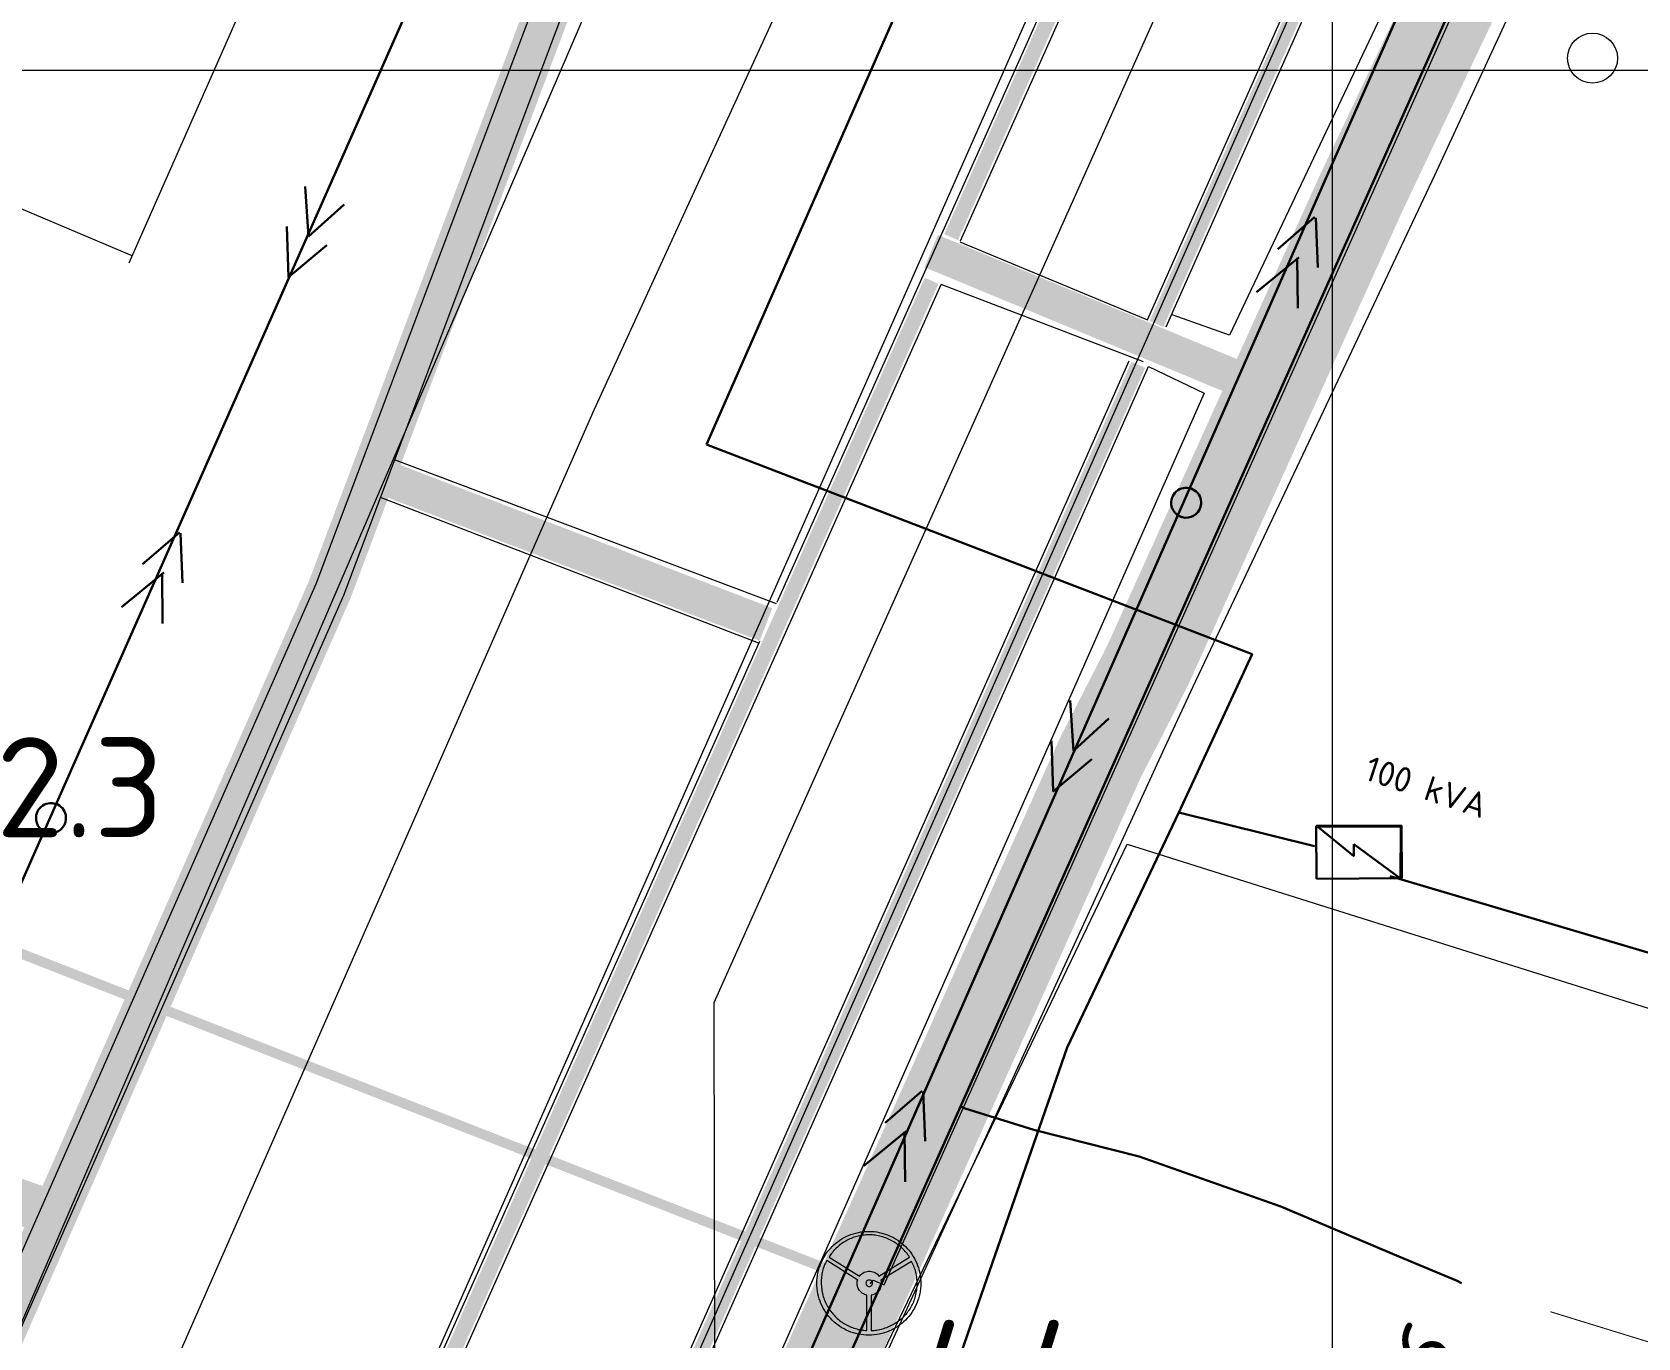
# Model space of a CAD drawing. Header units: millimetres. Extents: x 519 to 9564855, y -810 to 5021775.
# Drawn here: x 9532740 to 9533061.2, y 4998746.4 to 4999007.6 of the extents above; entities that cross this region are included whole.
import ezdxf

# ---------------------------------------------------------------- set-up
doc = ezdxf.new("R2010")
doc.units = ezdxf.units.MM
doc.header["$LTSCALE"] = 2
doc.header["$MEASUREMENT"] = 0
doc.linetypes.add('НЕПРЕРЫВНАЯ_ЛИНИЯ', pattern=[0])
for name, color, linetype in [('GRID_PULKOVO', 7, 'Continuous'), ('OilColl&Flowlines', 3, 'Continuous'), ('OLD WELLS(dr.bfr2000)', 24, 'Continuous'), ('PPLINE_WAT', 7, 'WTR_LINE'), ('ROAD_ASF', 9, 'Continuous'), ('ROAD_GROUND', 9, 'Continuous')]:
    doc.layers.add(name, color=color, linetype=linetype)
for name, color, linetype, lineweight in [('KTO to TEXACO OilLine', 107, 'НЕПРЕРЫВНАЯ_ЛИНИЯ', 60), ('PPLINE_GAS', 4, 'GAS_LINE', 30), ('Нефтепровод Fiberclass', 14, 'g5_122_n', 30), ('Оптиковолоконный кабель', 220, 'CAB6', 20), ('ТХ_Проект. НГ', 244, 'g_122_n', 50), ('Электро', 1, 'Continuous', 30), ('Электроснаб', 1, 'Continuous', 18), ('Электроснабжене', 1, 'Continuous', 18)]:
    doc.layers.add(name, color=color, linetype=linetype, lineweight=lineweight)
doc.styles.add('92051501$0$STANDARD', font='simplex.shx')
doc.styles.add('Elect', font='isocpeur.ttf')
doc.styles.add('GeoApp', font='', dxfattribs={"height": 1})
doc.styles.add('Line_GUGK', font='')
doc.styles.get("Standard").update_dxf_attribs({"font": 'isocpeur.ttf', "width": 0.5})
doc.styles.get('GeoApp').set_extended_font_data('D431', italic=True)
doc.styles.get('Line_GUGK').set_extended_font_data('Bm431', italic=True)
doc.linetypes.add('CAB', pattern='A,0.7,-0.43403,["K",Standard,S=0.9,R=0,X=-0.4,Y=-0.3],-0.8', length=1.93403)
doc.linetypes.add('CAB6', pattern='A,0.9,-0.9,["6",Standard,S=0.9,R=0,X=-0.8,Y=-0.4],11', length=12.8)
doc.linetypes.add('g5_122_n', pattern='A,1,-1,1.5,-0.3,["Н",GeoApp,S=1,R=0,X=0,Y=-0.5],-1.5,1.5,-1,4,-1,4,-1,3', length=20.8)
doc.linetypes.add('g_122_n', pattern='A,2,-2,3,-0.6,["Н",Line_GUGK,S=2,R=0,X=0,Y=-1],-3,3,-2,8,-2,8,-2,6', length=41.6)
doc.linetypes.add('GAS_LINE', pattern='A,0.5,-0.2,["G",92051501$0$STANDARD,S=0.1,R=0,X=-0.1,Y=-0.05],-0.05', length=0.75)
doc.linetypes.add('WTR_LINE', pattern='A,0.5,-0.2,["W",92051501$0$STANDARD,S=0.1,R=0,X=-0.1,Y=-0.05],-0.05', length=0.75)

msp = doc.modelspace()

# ---------------------------------------------------------------- linework, layer by layer
at = {"layer": 'GRID_PULKOVO', "lineweight": 0}
for p, q in [((9533000, 5010000), (9533000, 4992000)), ((9519000, 4999000), (9533000, 4999000)), ((9533000, 4999000), (9548000, 4999000))]:
    msp.add_line(p, q, dxfattribs=at)
at = {"layer": 'KTO to TEXACO OilLine', "lineweight": 0, "extrusion": (0, 0, -1)}
msp.add_line((9534135.36622, 5001628.52621), (9532876.39227, 4998813.45623), dxfattribs=at)
at = {"layer": 'KTO to TEXACO OilLine', "lineweight": 0}
msp.add_line((9532876.39227, 4998813.45623), (9532876.6056, 4998684.24898), dxfattribs=at)
at = {"layer": 'OilColl&Flowlines', "lineweight": 0}
for points in [[(9533000, 4998957.39494), (9533338.537, 4999714.655), (9533512.837, 4999654.755), (9533515.237, 4999660.255), (9533521.037, 4999675.255)], [(9531674.56976, 4996033.1433), (9533000, 4999030.09132)], [(9532907.637, 4998757.255), (9532908.237, 4998757.955), (9532910.437, 4998757.055), (9533000, 4998957.39494)], [(9532900.737, 4998723.755), (9532959.037, 4998845.155), (9533000, 4998832.27826)], [(9533000, 4998832.27826), (9533840.537, 4998568.055)], [(9532907.36896, 4998767.73773), (9532907.36896, 4998767.73773), (9532907.89868, 4998767.72735), (9532908.41801, 4998767.6858), (9532908.93735, 4998767.61309), (9532909.4463, 4998767.53), (9532909.94486, 4998767.40536), (9532910.43304, 4998767.27033), (9532910.92121, 4998767.10414), (9532911.38861, 4998766.91718), (9532911.84563, 4998766.70945), (9532912.29226, 4998766.48094), (9532912.7285, 4998766.23166), (9532913.15435, 4998765.96161), (9532913.55944, 4998765.67078), (9532913.95413, 4998765.35918), (9532914.32805, 4998765.03719), (9532914.69159, 4998764.69443), (9532915.03435, 4998764.33089), (9532915.36672, 4998763.95697), (9532915.67832, 4998763.56228), (9532915.96915, 4998763.15719), (9532916.23921, 4998762.73134), (9532916.48849, 4998762.2951), (9532916.717, 4998761.84847), (9532916.93512, 4998761.39145), (9532917.12208, 4998760.91366), (9532917.28826, 4998760.43588), (9532917.42329, 4998759.93731), (9532917.53755, 4998759.43875), (9532917.63103, 4998758.9298), (9532917.70373, 4998758.41047), (9532917.74528, 4998757.88075), (9532917.75567, 4998757.35102), (9532917.75567, 4998757.35102), (9532917.74528, 4998756.81091), (9532917.70373, 4998756.28119), (9532917.63103, 4998755.76186), (9532917.53755, 4998755.25291), (9532917.42329, 4998754.75435), (9532917.28826, 4998754.25578), (9532917.12208, 4998753.76761), (9532916.93512, 4998753.30021), (9532916.717, 4998752.84319), (9532916.48849, 4998752.39656), (9532916.23921, 4998751.96032), (9532915.96915, 4998751.53447), (9532915.67832, 4998751.12938), (9532915.36672, 4998750.73469), (9532915.03435, 4998750.36077), (9532914.69159, 4998749.99723), (9532914.32805, 4998749.65447), (9532913.95413, 4998749.33248), (9532913.55944, 4998749.02088), (9532913.15435, 4998748.73005), (9532912.7285, 4998748.46), (9532912.29226, 4998748.21072), (9532911.84563, 4998747.98221), (9532911.38861, 4998747.77448), (9532910.92121, 4998747.58752), (9532910.43304, 4998747.43171), (9532909.94486, 4998747.2863), (9532909.4463, 4998747.17205), (9532908.93735, 4998747.07857), (9532908.41801, 4998747.01625), (9532907.89868, 4998746.9747), (9532907.36896, 4998746.96431), (9532907.36896, 4998746.96431), (9532906.82885, 4998746.9747), (9532906.29912, 4998747.01625), (9532905.77979, 4998747.07857), (9532905.27084, 4998747.17205), (9532904.76189, 4998747.2863), (9532904.27372, 4998747.43171), (9532903.78554, 4998747.58752), (9532903.31814, 4998747.77448), (9532902.85074, 4998747.98221), (9532902.40411, 4998748.21072), (9532901.96787, 4998748.46), (9532901.5524, 4998748.73005), (9532901.14732, 4998749.02088), (9532900.75262, 4998749.33248), (9532900.3787, 4998749.65447), (9532900.01516, 4998749.99723), (9532899.6724, 4998750.36077), (9532899.34003, 4998750.73469), (9532899.03881, 4998751.12938), (9532898.74799, 4998751.53447), (9532898.47793, 4998751.96032), (9532898.22865, 4998752.39656), (9532898.00014, 4998752.84319), (9532897.79241, 4998753.30021), (9532897.60545, 4998753.76761), (9532897.44965, 4998754.25578), (9532897.30423, 4998754.75435), (9532897.18998, 4998755.25291), (9532897.0965, 4998755.76186), (9532897.03418, 4998756.28119), (9532896.99263, 4998756.81091), (9532896.98225, 4998757.35102), (9532896.98225, 4998757.35102), (9532896.99263, 4998757.88075), (9532897.03418, 4998758.41047), (9532897.0965, 4998758.9298), (9532897.18998, 4998759.43875), (9532897.30423, 4998759.93731), (9532897.44965, 4998760.43588), (9532897.60545, 4998760.91366), (9532897.79241, 4998761.39145), (9532898.00014, 4998761.84847), (9532898.22865, 4998762.2951), (9532898.47793, 4998762.73134), (9532898.74799, 4998763.15719), (9532899.03881, 4998763.56228), (9532899.34003, 4998763.95697), (9532899.6724, 4998764.33089), (9532900.01516, 4998764.69443), (9532900.3787, 4998765.03719), (9532900.75262, 4998765.35918), (9532901.14732, 4998765.67078), (9532901.5524, 4998765.96161), (9532901.96787, 4998766.23166), (9532902.40411, 4998766.48094), (9532902.85074, 4998766.70945), (9532903.31814, 4998766.91718), (9532903.78554, 4998767.10414), (9532904.27372, 4998767.27033), (9532904.76189, 4998767.40536), (9532905.27084, 4998767.53), (9532905.77979, 4998767.61309), (9532906.29912, 4998767.6858), (9532906.82885, 4998767.72735), (9532907.36896, 4998767.73773)], [(9532905.49935, 4998758.774), (9532905.49935, 4998758.774), (9532905.70708, 4998759.02328), (9532905.94598, 4998759.2414), (9532906.20564, 4998759.41798), (9532906.46531, 4998759.55301), (9532906.74575, 4998759.64649), (9532907.03658, 4998759.71919), (9532907.32741, 4998759.75035), (9532907.61824, 4998759.75035), (9532907.89868, 4998759.71919), (9532908.17912, 4998759.65687), (9532908.43879, 4998759.57378), (9532908.67768, 4998759.45953), (9532908.90619, 4998759.3245), (9532909.09315, 4998759.15831), (9532909.25934, 4998758.98174), (9532909.39436, 4998758.774), (9532915.48098, 4998762.58593), (9532915.48098, 4998762.58593), (9532915.33556, 4998762.82482), (9532915.16938, 4998763.05333), (9532915.00319, 4998763.28183), (9532914.82661, 4998763.51034), (9532914.63965, 4998763.72846), (9532914.45269, 4998763.94658), (9532914.24496, 4998764.15432), (9532914.03722, 4998764.36205), (9532913.8191, 4998764.5594), (9532913.60098, 4998764.75675), (9532913.36209, 4998764.94371), (9532913.12319, 4998765.12028), (9532912.8843, 4998765.29686), (9532912.63502, 4998765.46304), (9532912.37535, 4998765.62923), (9532912.11568, 4998765.77465), (9532911.84563, 4998765.92006), (9532911.57557, 4998766.06547), (9532911.29513, 4998766.19011), (9532911.01469, 4998766.31475), (9532910.73425, 4998766.42901), (9532910.44342, 4998766.53288), (9532910.15259, 4998766.62636), (9532909.86177, 4998766.70945), (9532909.56055, 4998766.79254), (9532909.25934, 4998766.85486), (9532908.95812, 4998766.91718), (9532908.64652, 4998766.96912), (9532908.34531, 4998767.00028), (9532908.03371, 4998767.03144), (9532907.7221, 4998767.04182), (9532907.4105, 4998767.05221), (9532907.4105, 4998767.05221), (9532907.0989, 4998767.04182), (9532906.7873, 4998767.03144), (9532906.4757, 4998767.00028), (9532906.1641, 4998766.96912), (9532905.86288, 4998766.91718), (9532905.56167, 4998766.86525), (9532905.26045, 4998766.80293), (9532904.96963, 4998766.73022), (9532904.66841, 4998766.63674), (9532904.38797, 4998766.54326), (9532904.09714, 4998766.44978), (9532903.8167, 4998766.33553), (9532903.54665, 4998766.21089), (9532903.27659, 4998766.08625), (9532903.00654, 4998765.95122), (9532902.74687, 4998765.80581), (9532902.4872, 4998765.66039), (9532902.23792, 4998765.4942), (9532901.98864, 4998765.32802), (9532901.74975, 4998765.16183), (9532901.52124, 4998764.97487), (9532901.29273, 4998764.78791), (9532901.07461, 4998764.60095), (9532900.85649, 4998764.39321), (9532900.64875, 4998764.18548), (9532900.45141, 4998763.97774), (9532900.26445, 4998763.75962), (9532900.07749, 4998763.53112), (9532899.90091, 4998763.30261), (9532899.72434, 4998763.0741), (9532899.56854, 4998762.83521), (9532899.41274, 4998762.58593), (9532905.49935, 4998758.774)], [(9532906.96387, 4998754.96208), (9532906.96387, 4998754.96208), (9532906.72498, 4998755.04517), (9532906.49647, 4998755.13865), (9532906.26796, 4998755.26329), (9532906.06023, 4998755.39832), (9532905.86288, 4998755.55412), (9532905.68631, 4998755.72031), (9532905.52012, 4998755.90727), (9532905.38509, 4998756.10462), (9532905.26045, 4998756.31235), (9532905.15659, 4998756.53047), (9532905.08388, 4998756.75898), (9532905.03195, 4998756.99788), (9532905.01117, 4998757.24716), (9532905.02156, 4998757.49644), (9532905.06311, 4998757.74572), (9532905.13581, 4998758.00539), (9532898.93495, 4998761.9004), (9532898.93495, 4998761.9004), (9532898.79992, 4998761.65112), (9532898.67528, 4998761.40184), (9532898.56103, 4998761.14217), (9532898.45716, 4998760.8825), (9532898.35329, 4998760.61245), (9532898.25981, 4998760.33201), (9532898.17672, 4998760.06195), (9532898.10401, 4998759.77113), (9532898.04169, 4998759.49069), (9532897.98976, 4998759.19986), (9532897.93782, 4998758.90903), (9532897.90666, 4998758.6182), (9532897.8755, 4998758.31699), (9532897.85473, 4998758.01577), (9532897.84434, 4998757.71456), (9532897.84434, 4998757.41334), (9532897.85473, 4998757.11213), (9532897.8755, 4998756.81091), (9532897.89628, 4998756.49931), (9532897.93782, 4998756.1981), (9532897.97937, 4998755.89688), (9532898.04169, 4998755.59567), (9532898.10401, 4998755.29445), (9532898.17672, 4998754.99324), (9532898.25981, 4998754.69203), (9532898.35329, 4998754.4012), (9532898.45716, 4998754.11037), (9532898.57141, 4998753.81954), (9532898.69605, 4998753.52871), (9532898.83108, 4998753.24827), (9532898.97649, 4998752.96783), (9532899.13229, 4998752.68739), (9532899.13229, 4998752.68739), (9532899.2881, 4998752.41734), (9532899.46467, 4998752.15767), (9532899.63086, 4998751.898), (9532899.81782, 4998751.64872), (9532900.01516, 4998751.40982), (9532900.21251, 4998751.17093), (9532900.40986, 4998750.94242), (9532900.62798, 4998750.7243), (9532900.83571, 4998750.51657), (9532901.06422, 4998750.30883), (9532901.29273, 4998750.11149), (9532901.53162, 4998749.92453), (9532901.77052, 4998749.73756), (9532902.00941, 4998749.57138), (9532902.25869, 4998749.40519), (9532902.51836, 4998749.24939), (9532902.76764, 4998749.09359), (9532903.0377, 4998748.95856), (9532903.29737, 4998748.82353), (9532903.56742, 4998748.69889), (9532903.83747, 4998748.58464), (9532904.11792, 4998748.48077), (9532904.38797, 4998748.37691), (9532904.66841, 4998748.29381), (9532904.95924, 4998748.21072), (9532905.23968, 4998748.13801), (9532905.52012, 4998748.07569), (9532905.81095, 4998748.02376), (9532906.10178, 4998747.97182), (9532906.38222, 4998747.94066), (9532906.67305, 4998747.91989), (9532906.96387, 4998747.89912), (9532906.96387, 4998754.96208)], [(9532909.7579, 4998758.00539), (9532909.7579, 4998758.00539), (9532909.82022, 4998757.73533), (9532909.85138, 4998757.46528), (9532909.85138, 4998757.20561), (9532909.83061, 4998756.95633), (9532909.78906, 4998756.70705), (9532909.72674, 4998756.46815), (9532909.63326, 4998756.25003), (9532909.52939, 4998756.0423), (9532909.39436, 4998755.84495), (9532909.22818, 4998755.65799), (9532909.0516, 4998755.50219), (9532908.85426, 4998755.34639), (9532908.63613, 4998755.22175), (9532908.39724, 4998755.11788), (9532908.13757, 4998755.0244), (9532907.85713, 4998754.96208), (9532907.85713, 4998747.89912), (9532907.85713, 4998747.89912), (9532908.13757, 4998747.9095), (9532908.41801, 4998747.93028), (9532908.69845, 4998747.96144), (9532908.9789, 4998748.00298), (9532909.25934, 4998748.05492), (9532909.53978, 4998748.10685), (9532909.82022, 4998748.17956), (9532910.10066, 4998748.25226), (9532910.3811, 4998748.33536), (9532910.66154, 4998748.42884), (9532910.94198, 4998748.53271), (9532911.21204, 4998748.63657), (9532911.48209, 4998748.76121), (9532911.75215, 4998748.88585), (9532912.0222, 4998749.02088), (9532912.28187, 4998749.1663), (9532912.54154, 4998749.31171), (9532912.80121, 4998749.4779), (9532913.05049, 4998749.64408), (9532913.29977, 4998749.82066), (9532913.53866, 4998749.99723), (9532913.77756, 4998750.19458), (9532914.00606, 4998750.39193), (9532914.23457, 4998750.59966), (9532914.45269, 4998750.8074), (9532914.66043, 4998751.0359), (9532914.86816, 4998751.26441), (9532915.06551, 4998751.50331), (9532915.25247, 4998751.7422), (9532915.43943, 4998751.99148), (9532915.60562, 4998752.25115), (9532915.7718, 4998752.5212), (9532915.7718, 4998752.5212), (9532915.92761, 4998752.80164), (9532916.07302, 4998753.08209), (9532916.20805, 4998753.37291), (9532916.33269, 4998753.65335), (9532916.43655, 4998753.94418), (9532916.54042, 4998754.2454), (9532916.6339, 4998754.53622), (9532916.717, 4998754.82705), (9532916.7897, 4998755.12827), (9532916.86241, 4998755.42948), (9532916.91434, 4998755.72031), (9532916.95589, 4998756.02152), (9532916.98705, 4998756.32274), (9532917.01821, 4998756.62395), (9532917.0286, 4998756.91478), (9532917.03898, 4998757.216), (9532917.03898, 4998757.51721), (9532917.01821, 4998757.80804), (9532916.99744, 4998758.09887), (9532916.96628, 4998758.40008), (9532916.93512, 4998758.69091), (9532916.88318, 4998758.97135), (9532916.83125, 4998759.26218), (9532916.75854, 4998759.54262), (9532916.68584, 4998759.82306), (9532916.60274, 4998760.1035), (9532916.50926, 4998760.38394), (9532916.41578, 4998760.654), (9532916.30153, 4998760.91366), (9532916.18727, 4998761.18372), (9532916.06263, 4998761.44339), (9532915.92761, 4998761.69267), (9532909.7579, 4998758.00539)], [(9532907.45205, 4998758.00539), (9532907.45205, 4998758.00539), (9532907.31702, 4998757.995), (9532907.19238, 4998757.95345), (9532907.08851, 4998757.89113), (9532906.98465, 4998757.81843), (9532906.91194, 4998757.71456), (9532906.84962, 4998757.61069), (9532906.80807, 4998757.48605), (9532906.79769, 4998757.35102), (9532906.79769, 4998757.35102), (9532906.80807, 4998757.216), (9532906.84962, 4998757.10174), (9532906.91194, 4998756.98749), (9532906.98465, 4998756.89401), (9532907.08851, 4998756.81091), (9532907.19238, 4998756.75898), (9532907.31702, 4998756.71743), (9532907.45205, 4998756.70705), (9532907.45205, 4998756.70705), (9532907.58708, 4998756.71743), (9532907.70133, 4998756.75898), (9532907.81558, 4998756.81091), (9532907.90906, 4998756.89401), (9532907.99216, 4998756.98749), (9532908.04409, 4998757.10174), (9532908.08564, 4998757.216), (9532908.09603, 4998757.35102), (9532908.09603, 4998757.35102), (9532908.08564, 4998757.48605), (9532908.04409, 4998757.61069), (9532907.99216, 4998757.71456), (9532907.90906, 4998757.81843), (9532907.81558, 4998757.89113), (9532907.70133, 4998757.95345), (9532907.58708, 4998757.995), (9532907.45205, 4998758.00539)]]:
    msp.add_lwpolyline(points, dxfattribs=at)
at = {"layer": 'OilColl&Flowlines', "lineweight": 0, "const_width": 2}
msp.add_lwpolyline([(9532716.01939, 4998831.82343), (9532908.337, 4998756.555), (9532897.537, 4998729.055), (9532896.337, 4998725.755)], dxfattribs=at)
at = {"layer": 'OilColl&Flowlines', "color": 3, "linetype": 'ByBlock', "lineweight": 0, "ltscale": 50, "const_width": 0.2}
msp.add_lwpolyline([(9534921.0381, 4998231.41384), (9534502.34928, 4998366.69014), (9534341.34645, 4998260.9497), (9533948.68227, 4998386.53842), (9533888.11678, 4998491.69253), (9533043.67068, 4998751.66233)], dxfattribs=at)
at = {"layer": 'OLD WELLS(dr.bfr2000)', "lineweight": 0}
msp.add_circle((9533052.1, 4999002.4), 5, dxfattribs=at)
at = {"layer": 'PPLINE_GAS', "lineweight": 0, "ltscale": 40}
for p, q in [((9532966.02547, 4999179.89773), (9532852.37464, 4998931.98691)), ((9532852.37379, 4998931.98504), (9531641.49981, 4996176.30691))]:
    msp.add_line(p, q, dxfattribs=at)
at = {"layer": 'PPLINE_WAT', "lineweight": 0}
msp.add_lwpolyline([(9533000, 4999148.373), (9531626.10798, 4996040.89336)], dxfattribs=at)
at = {"layer": 'ROAD_ASF', "lineweight": 0}
for points in [[(9527474.32311, 5000617.56906), (9528116.89056, 5000310.63684), (9528226.81042, 5000254.72721), (9528337.76363, 5000207.62802), (9528423.33384, 5000175.53919), (9528508.23721, 5000140.55539), (9528831.91636, 4999991.29355), (9528958.52373, 4999929.76891), (9529199.19997, 4999816.72519), (9529420.2383, 4999714.80045), (9529519.78295, 4999725.69735), (9530586.07899, 4999915.82845), (9531035.1768, 4999767.30001), (9531137.77581, 4999727.02189), (9531247.69257, 4999681.75617), (9532796.3991, 4999126.78216), (9532853.27595, 4999098.34373), (9532865.72759, 4999063.50198), (9532802.29469, 4998894.888), (9532387.6961, 4997953.31546)], [(9531558.66169, 4999563.94777), (9532794.037, 4999121.255), (9532848.437, 4999094.055), (9532859.337, 4999063.555), (9532796.737, 4998897.155), (9532382.20487, 4997955.73339)]]:
    msp.add_lwpolyline(points, dxfattribs=at)
at = {"layer": 'ROAD_GROUND', "color": 8, "lineweight": 0, "const_width": 9}
for points in [[(9527473.0333, 5000614.86048), (9528115.56378, 5000307.94592), (9528225.54274, 5000252.00623), (9528336.65031, 5000204.84151), (9528422.23542, 5000172.7471), (9528507.0371, 5000137.8052), (9528830.63248, 4999988.58199), (9528957.24834, 4999927.05352), (9529197.94374, 4999814.00088), (9529419.73765, 4999711.72773), (9529520.20998, 4999722.72618), (9530585.85799, 4999912.74173), (9531034.1569, 4999764.47751), (9531136.65641, 4999724.23844), (9531246.61478, 4999678.95558), (9532795.21805, 4999124.01858), (9532850.85648, 4999096.19937), (9532862.5323, 4999063.52849), (9532799.51584, 4998896.0215), (9532384.95048, 4997954.52443)], [(9531366.94235, 4999635.83659), (9531247.78, 4999295.99), (9532744.55468, 4998771.20215)]]:
    msp.add_lwpolyline(points, dxfattribs=at)
at = {"layer": 'ROAD_GROUND', "lineweight": 0, "flags": 128}
for points, const_width in [([(9533088.78975, 4999160.79068), (9533033.48443, 4999033.6695), (9533005.93242, 4998975.63791), (9533000, 4998962.51279)], 18), ([(9533000, 4998962.51279), (9532963.04231, 4998880.74612), (9532953.63824, 4998862.40585), (9532848.39021, 4998628.326)], 18), ([(9532919.8223, 4998963.81927), (9532980.65752, 4998938.55381)], 7), ([(9532886.80283, 4998889.13065), (9532811.12159, 4998918.26436)], 7)]:
    msp.add_lwpolyline(points, dxfattribs=dict(at, const_width=const_width))
for points in [[(9533081.77597, 4999162.76087), (9533000, 4998990.23906)], [(9533095.0715, 4999157.36784), (9533045.72865, 4999033.50374), (9533020.512, 4998978.95), (9533000, 4998935.54598)], [(9533000, 4998990.23906), (9532979.50411, 4998946.99911), (9532968.04918, 4998951.04438)], [(9532925.59675, 4998965.67694), (9532963.066, 4998950.03041)], [(9532921.79567, 4998957.16523), (9532962.23873, 4998941.7535)], [(9532963.32366, 4998940.75045), (9532974.44073, 4998935.36605), (9532841.05246, 4998633.21357)], [(9533000, 4998935.54598), (9532972.111, 4998876.532), (9532966.48316, 4998864.42102), (9532857.83975, 4998627.81284)], [(9532888.87485, 4998893.25544), (9532812.51494, 4998922.05493)], [(9532885.36582, 4998885.39769), (9532809.68457, 4998914.5314)]]:
    msp.add_lwpolyline(points, dxfattribs=at)
at = {"layer": 'ROAD_GROUND', "linetype": 'Continuous', "lineweight": 0}
for points in [[(9533000, 4999142.09707), (9532888.98747, 4998893.50762)], [(9533000, 4999132.28751), (9532925.64437, 4998965.78358)], [(9532963.06584, 4998950.03006), (9533000, 4999033.24986)], [(9532966.82737, 4998948.64498), (9533000, 4999023.38933)], [(9532921.74467, 4998957.05102), (9532785.20349, 4998651.29554)], [(9532824.77126, 4998638.42561), (9532959.44546, 4998941.87264)], [(9532828.68743, 4998637.38897), (9532963.30467, 4998940.70765)], [(9532885.4984, 4998885.69459), (9532781.33211, 4998652.43585)]]:
    msp.add_lwpolyline(points, dxfattribs=at)
at = {"layer": 'ROAD_GROUND', "linetype": 'Continuous', "lineweight": 0, "const_width": 3}
for points in [[(9533000, 4999137.19237), (9532923.81819, 4998966.5991)], [(9532964.89389, 4998949.21874), (9533000, 4999028.31959)], [(9532919.91849, 4998957.86653), (9532783.37731, 4998652.11105)], [(9532826.59931, 4998637.6143), (9532961.27351, 4998941.06132)]]:
    msp.add_lwpolyline(points, dxfattribs=at)
at = {"layer": 'Нефтепровод Fiberclass', "ltscale": 2, "elevation": -26.0097}
msp.add_lwpolyline([(9532777.0023, 4998403.7692), (9532848.1063, 4998599.837), (9532866.1801, 4998628.1299), (9532882.2209, 4998695.2869), (9533029.7421, 4999025.9638), (9533039.479, 4999028.0106), (9533196.2113, 4999395.7517)], dxfattribs=at)
at = {"layer": 'Нефтепровод Fiberclass', "ltscale": 0.75}
msp.add_lwpolyline([(9532925.69386, 4998792.73393), (9532926.66096, 4998792.33183), (9532940.35666, 4998788.01073), (9532961.44516, 4998782.72393), (9532989.75346, 4998772.72623), (9533013.35986, 4998762.73123), (9533025.00146, 4998757.81923), (9533025.90931, 4998757.39993)], dxfattribs=at)
at = {"layer": 'Оптиковолоконный кабель', "linetype": 'CAB', "lineweight": 0, "ltscale": 0.5, "elevation": -37.2261}
msp.add_lwpolyline([(9534217.7939, 4997630.0899), (9533869.2489, 4997728.4439), (9533518.5075, 4997826.5581), (9532813.3617, 4998024.5259), (9532539.2376, 4998104.3616), (9532472.6436, 4998126.0021), (9532470.4211, 4998139.4908), (9532699.1827, 4998659.6071), (9532863.5241, 4999041.1755), (9532870.8227, 4999081.1421), (9532851.5813, 4999108.5696), (9532818.6079, 4999121.6734), (9532531.8171, 4999225.3627), (9532095.0405, 4999382.6577), (9531675.2934, 4999531.54), (9531490.1621, 4999598.2241), (9531158.3562, 4999721.9177)], dxfattribs=at)
at = {"layer": 'ТХ_Проект. НГ', "color": 3, "linetype": 'ByBlock', "lineweight": 0, "ltscale": 0.3}
for p, q in [((9532891.37295, 4999260.65676, -1.45761), (9532759.3884, 4998961.42545, -25.26336)), ((9532760.02599, 4998962.87097, -25.1423), (9532710.1447, 4998983.9459, -25.1423))]:
    msp.add_line(p, q, dxfattribs=at)
at = {"layer": 'Электро'}
for p, q in [((9533523.11914, 5000171.2866), (9533000.18214, 4998981.52538)), ((9533000.18214, 4999430.22753), (9531486.31914, 4996009.5866)), ((9532996.86957, 4999202.69298, 0), (9532874.86957, 4998925.09298, 0)), ((9533000.18214, 4998981.52538), (9531682.31914, 4995983.1866)), ((9532795.2989, 4998966.7091), (9532794.63567, 4998976.73624)), ((9532802.42645, 4998973.15353), (9532795.2989, 4998966.7091)), ((9532996.50182, 4998970.5639), (9532989.14514, 4998964.22485)), ((9532996.73096, 4998970.45853), (9532997.16506, 4998960.53677)), ((9532790.94523, 4998968.7112), (9532791.27389, 4998958.56015)), ((9532791.27389, 4998958.56015), (9532798.96515, 4998965.02312)), ((9532993.37511, 4998962.55741), (9532984.90924, 4998955.61733)), ((9532993.04053, 4998962.4335), (9532993.14005, 4998952.38782)), ((9532874.86957, 4998925.09298, 0), (9532984.04643, 4998883.16592, 0)), ((9532769.47432, 4998907.50064), (9532762.11763, 4998901.16159)), ((9532769.70345, 4998907.39527), (9532770.13755, 4998897.47351)), ((9532766.3476, 4998899.49415), (9532757.88173, 4998892.55407)), ((9532766.01302, 4998899.37023), (9532766.11254, 4998889.32455)), ((9532984.04643, 4998883.16592, 0), (9532969.37187, 4998851.54321, 0)), ((9532948.26463, 4998863.85874), (9532947.60139, 4998873.88588)), ((9532955.39218, 4998870.30317), (9532948.26463, 4998863.85874)), ((9532943.91096, 4998865.86084), (9532944.23961, 4998855.70979)), ((9532944.23961, 4998855.70979), (9532951.93088, 4998862.17276)), ((9532947.04122, 4998804.53104, 0), (9532969.37187, 4998851.54321, 0)), ((9532969.37187, 4998851.54321, 0), (9532996.46957, 4998844.79298, 0)), ((9532996.8367, 4998848.8301, 0), (9533013.88513, 4998848.93444, 0)), ((9532996.9014, 4998838.25775, 0), (9532996.8367, 4998848.8301, 0)), ((9533013.73745, 4998848.72961, 0), (9532997.14185, 4998848.62804, 0)), ((9532997.14185, 4998848.62804, 0), (9533004.35363, 4998842.80081, 0)), ((9533013.66376, 4998838.28715, 0), (9533013.73745, 4998848.72961, 0)), ((9533013.88513, 4998848.93444, 0), (9533013.94983, 4998838.36208, 0)), ((9533004.35363, 4998842.80081, 0), (9533004.33909, 4998845.17604, 0)), ((9533004.33909, 4998845.17604, 0), (9533013.66376, 4998838.28715, 0)), ((9533350.06957, 4998738.49298, 0), (9533011.59797, 4998838.77355, 0)), ((9533013.94983, 4998838.36208, 0), (9532996.9014, 4998838.25775, 0)), ((9532912.26957, 4998704.59298, 0), (9532947.04122, 4998804.53104, 0)), ((9532917.97512, 4998795.80635), (9532910.61844, 4998789.46729)), ((9532918.20426, 4998795.70097), (9532918.63836, 4998785.77921)), ((9532914.84841, 4998787.79985), (9532906.38254, 4998780.85977)), ((9532914.51383, 4998787.67594), (9532914.61335, 4998777.63026))]:
    msp.add_line(p, q, dxfattribs=at)
for centre, start, end in [((9532970.83165, 4998913.46449), 355.9003896, 175.9003896), ((9532970.83165, 4998913.46449), 175.9003896, 355.9003896), ((9532743.80414, 4998850.40123), 355.9003889, 175.9003889), ((9532743.80414, 4998850.40123), 175.9003889, 355.9003889)]:
    msp.add_arc(centre, 3, start, end, dxfattribs=at)
at = {"layer": 'Электроснаб', "color": 1, "linetype": 'ByBlock', "lineweight": 0}
for p, q in [((9533523.11914, 5000171.2866), (9533000.18214, 4998981.52538)), ((9533000.18214, 4999430.22753), (9531486.31914, 4996009.5866)), ((9532996.86957, 4999202.69298, 0), (9532874.86957, 4998925.09298, 0)), ((9533000.18214, 4998981.52538), (9531682.31914, 4995983.1866)), ((9532795.2989, 4998966.7091), (9532794.63567, 4998976.73624)), ((9532802.42645, 4998973.15353), (9532795.2989, 4998966.7091)), ((9532996.50182, 4998970.5639), (9532989.14514, 4998964.22485)), ((9532996.73096, 4998970.45853), (9532997.16506, 4998960.53677)), ((9532790.94523, 4998968.7112), (9532791.27389, 4998958.56015)), ((9532791.27389, 4998958.56015), (9532798.96515, 4998965.02312)), ((9532993.37511, 4998962.55741), (9532984.90924, 4998955.61733)), ((9532993.04053, 4998962.4335), (9532993.14005, 4998952.38782)), ((9532874.86957, 4998925.09298, 0), (9532984.04643, 4998883.16592, 0)), ((9532769.47432, 4998907.50064), (9532762.11763, 4998901.16159)), ((9532769.70345, 4998907.39527), (9532770.13755, 4998897.47351)), ((9532766.3476, 4998899.49415), (9532757.88173, 4998892.55407)), ((9532766.01302, 4998899.37023), (9532766.11254, 4998889.32455)), ((9532984.04643, 4998883.16592, 0), (9532969.37187, 4998851.54321, 0)), ((9532948.26463, 4998863.85874), (9532947.60139, 4998873.88588)), ((9532955.39218, 4998870.30317), (9532948.26463, 4998863.85874)), ((9532943.91096, 4998865.86084), (9532944.23961, 4998855.70979)), ((9532944.23961, 4998855.70979), (9532951.93088, 4998862.17276)), ((9532947.04122, 4998804.53104, 0), (9532969.37187, 4998851.54321, 0)), ((9532969.37187, 4998851.54321, 0), (9532996.46957, 4998844.79298, 0)), ((9532996.8367, 4998848.8301, 0), (9533013.88513, 4998848.93444, 0)), ((9532996.9014, 4998838.25775, 0), (9532996.8367, 4998848.8301, 0)), ((9533013.73745, 4998848.72961, 0), (9532997.14185, 4998848.62804, 0)), ((9532997.14185, 4998848.62804, 0), (9533004.35363, 4998842.80081, 0)), ((9533013.66376, 4998838.28715, 0), (9533013.73745, 4998848.72961, 0)), ((9533013.88513, 4998848.93444, 0), (9533013.94983, 4998838.36208, 0)), ((9533004.35363, 4998842.80081, 0), (9533004.33909, 4998845.17604, 0)), ((9533004.33909, 4998845.17604, 0), (9533013.66376, 4998838.28715, 0)), ((9533350.06957, 4998738.49298, 0), (9533011.59797, 4998838.77355, 0)), ((9533013.94983, 4998838.36208, 0), (9532996.9014, 4998838.25775, 0)), ((9532912.26957, 4998704.59298, 0), (9532947.04122, 4998804.53104, 0)), ((9532917.97512, 4998795.80635), (9532910.61844, 4998789.46729)), ((9532918.20426, 4998795.70097), (9532918.63836, 4998785.77921)), ((9532914.84841, 4998787.79985), (9532906.38254, 4998780.85977)), ((9532914.51383, 4998787.67594), (9532914.61335, 4998777.63026))]:
    msp.add_line(p, q, dxfattribs=at)
for centre, start, end in [((9532970.83165, 4998913.46449), 355.9003896, 175.9003896), ((9532970.83165, 4998913.46449), 175.9003896, 355.9003896), ((9532743.80414, 4998850.40123), 355.9003889, 175.9003889), ((9532743.80414, 4998850.40123), 175.9003889, 355.9003889)]:
    msp.add_arc(centre, 3, start, end, dxfattribs=at)
at = {"layer": 'Электроснабжене', "color": 1, "linetype": 'ByBlock', "lineweight": 0}
for p, q in [((9534101.79379, 5001919.36816), (9531486.31914, 4996009.5866)), ((9533523.11914, 5000171.2866), (9533000.18214, 4998981.52538)), ((9532996.86957, 4999202.69298, 0), (9532874.86957, 4998925.09298, 0)), ((9533000.18214, 4998981.52538), (9531682.31914, 4995983.1866)), ((9532795.2989, 4998966.7091), (9532794.63567, 4998976.73624)), ((9532802.42645, 4998973.15353), (9532795.2989, 4998966.7091)), ((9532996.50182, 4998970.5639), (9532989.14514, 4998964.22485)), ((9532996.73096, 4998970.45853), (9532997.16506, 4998960.53677)), ((9532790.94523, 4998968.7112), (9532791.27389, 4998958.56015)), ((9532791.27389, 4998958.56015), (9532798.96515, 4998965.02312)), ((9532993.37511, 4998962.55741), (9532984.90924, 4998955.61733)), ((9532993.04053, 4998962.4335), (9532993.14005, 4998952.38782)), ((9532874.86957, 4998925.09298, 0), (9532984.04643, 4998883.16592, 0)), ((9532769.47432, 4998907.50064), (9532762.11763, 4998901.16159)), ((9532769.70345, 4998907.39527), (9532770.13755, 4998897.47351)), ((9532766.3476, 4998899.49415), (9532757.88173, 4998892.55407)), ((9532766.01302, 4998899.37023), (9532766.11254, 4998889.32455)), ((9532984.04643, 4998883.16592, 0), (9532969.37187, 4998851.54321, 0)), ((9532948.26463, 4998863.85874), (9532947.60139, 4998873.88588)), ((9532955.39218, 4998870.30317), (9532948.26463, 4998863.85874)), ((9532943.91096, 4998865.86084), (9532944.23961, 4998855.70979)), ((9532944.23961, 4998855.70979), (9532951.93088, 4998862.17276)), ((9532947.04122, 4998804.53104, 0), (9532969.37187, 4998851.54321, 0)), ((9532969.37187, 4998851.54321, 0), (9532996.46957, 4998844.79298, 0)), ((9532996.8367, 4998848.8301, 0), (9533013.88513, 4998848.93444, 0)), ((9532996.9014, 4998838.25775, 0), (9532996.8367, 4998848.8301, 0)), ((9533013.73745, 4998848.72961, 0), (9532997.14185, 4998848.62804, 0)), ((9532997.14185, 4998848.62804, 0), (9533004.35363, 4998842.80081, 0)), ((9533013.66376, 4998838.28715, 0), (9533013.73745, 4998848.72961, 0)), ((9533013.88513, 4998848.93444, 0), (9533013.94983, 4998838.36208, 0)), ((9533004.35363, 4998842.80081, 0), (9533004.33909, 4998845.17604, 0)), ((9533004.33909, 4998845.17604, 0), (9533013.66376, 4998838.28715, 0)), ((9533350.06957, 4998738.49298, 0), (9533011.59797, 4998838.77355, 0)), ((9533013.94983, 4998838.36208, 0), (9532996.9014, 4998838.25775, 0)), ((9532912.26957, 4998704.59298, 0), (9532947.04122, 4998804.53104, 0)), ((9532917.97512, 4998795.80635), (9532910.61844, 4998789.46729)), ((9532918.20426, 4998795.70097), (9532918.63836, 4998785.77921)), ((9532914.84841, 4998787.79985), (9532906.38254, 4998780.85977)), ((9532914.51383, 4998787.67594), (9532914.61335, 4998777.63026))]:
    msp.add_line(p, q, dxfattribs=at)
for centre, start, end in [((9532970.83165, 4998913.46449), 355.9003896, 175.9003896), ((9532970.83165, 4998913.46449), 175.9003896, 355.9003896), ((9532743.80414, 4998850.40123), 355.9003889, 175.9003889), ((9532743.80414, 4998850.40123), 175.9003889, 355.9003889)]:
    msp.add_arc(centre, 3, start, end, dxfattribs=at)

# ---------------------------------------------------------------- texts
at = {"layer": 'OilColl&Flowlines', "lineweight": 0, "style": 'Elect'}
for s, p in [('2.3', (9532732.77839, 4998846.55749)), ('4.4', (9532916.59529, 4998729.98769))]:
    msp.add_text(s, height=20, rotation=0, dxfattribs=at).set_placement(p)
at = {"layer": 'OLD WELLS(dr.bfr2000)', "lineweight": 0, "style": 'Elect'}
msp.add_text(' _2006', height=12.5, rotation=44.9999999, dxfattribs=at).set_placement((9532989.9, 4998706.5))
at = {"layer": 'Электро'}
msp.add_text('100 kVA', height=5, rotation=341.691556, dxfattribs=at).set_placement((9533006.12564, 4998858.1817, -0.00006))
at = {"layer": 'Электроснаб', "color": 1, "linetype": 'ByBlock', "lineweight": 0}
msp.add_text('100 kVA', height=5, rotation=341.691556, dxfattribs=at).set_placement((9533006.12564, 4998858.1817, -0.00006))
at = {"layer": 'Электроснабжене', "color": 1, "linetype": 'ByBlock', "lineweight": 0}
msp.add_text('100 kVA', height=5, rotation=341.691556, dxfattribs=at).set_placement((9533006.12564, 4998858.1817, -0.00006))

doc.saveas('drawing.dxf')
